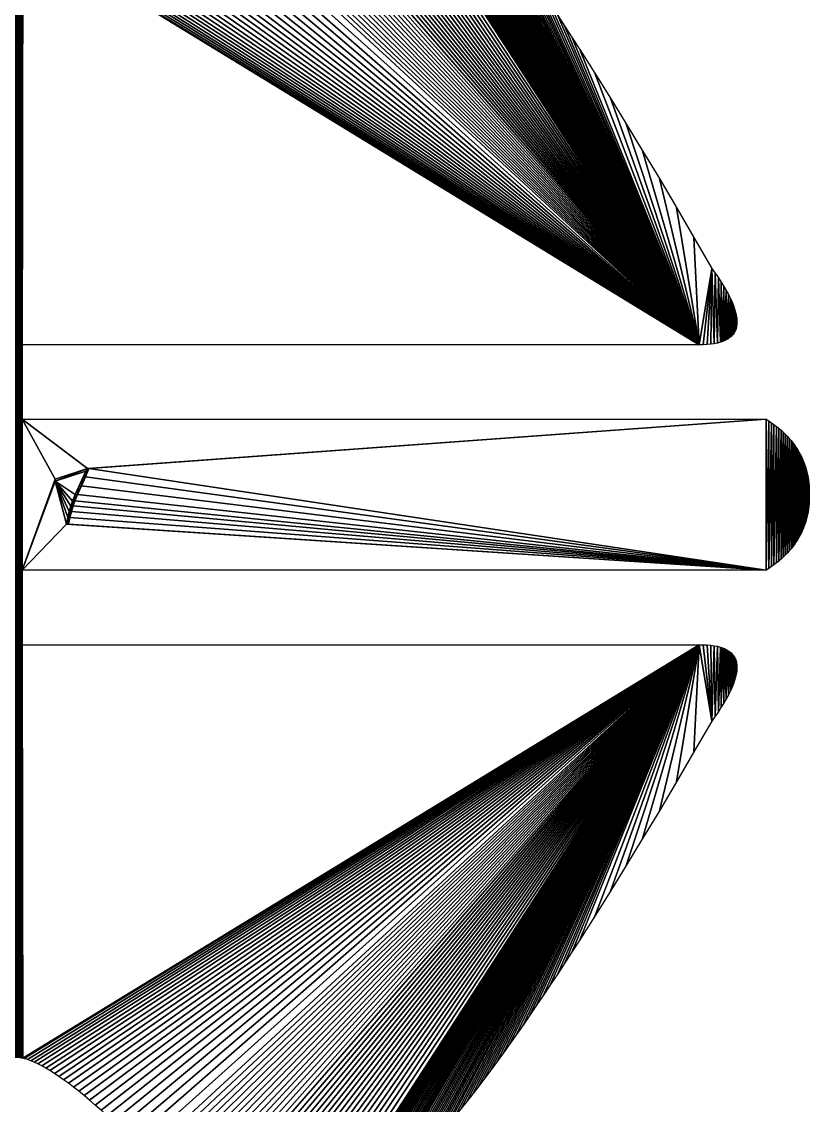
# Model space of a CAD drawing. Extents: x 10 to 917, y 10 to 841.
# Drawn here: x 77.2 to 144.3, y 659.7 to 752 of the extents above; entities that cross this region are included whole.
import ezdxf

# ---------------------------------------------------------------- set-up
doc = ezdxf.new("R2010")
doc.units = 0
doc.header["$MEASUREMENT"] = 0
doc.layers.get('0').update_dxf_attribs({"linetype": 'CONTINUOUS'})

msp = doc.modelspace()

# ---------------------------------------------------------------- linework, layer by layer
for p, q in [((122.871, 752.544), (123.486, 751.605)), ((123.486, 751.605), (124.109, 750.645)), ((124.109, 750.645), (124.741, 749.663)), ((124.741, 749.663), (126.03, 747.635)), ((126.03, 747.635), (127.352, 745.52)), ((127.352, 745.52), (128.708, 743.319)), ((128.708, 743.319), (130.098, 741.032)), ((130.098, 741.032), (131.521, 738.658)), ((131.521, 738.658), (132.978, 736.198)), ((132.978, 736.198), (134.468, 733.652)), ((134.468, 733.652), (135.992, 731.019)), ((135.992, 731.019), (136.279, 730.614)), ((136.279, 730.614), (136.545, 730.223)), ((136.545, 730.223), (136.791, 729.844)), ((136.791, 729.844), (137.016, 729.479)), ((137.016, 729.479), (137.22, 729.126)), ((137.22, 729.126), (137.403, 728.787)), ((137.403, 728.787), (137.566, 728.46)), ((137.566, 728.46), (137.708, 728.147)), ((137.708, 728.147), (137.829, 727.846)), ((137.829, 727.846), (137.929, 727.558)), ((137.929, 727.558), (138.009, 727.284)), ((138.009, 727.284), (138.068, 727.022)), ((138.068, 727.022), (138.09, 726.896)), ((138.09, 726.896), (138.107, 726.774)), ((138.107, 726.774), (138.118, 726.654)), ((138.118, 726.654), (138.124, 726.538)), ((138.125, 726.425), (138.121, 726.315)), ((138.124, 726.538), (138.125, 726.425)), ((137.851, 725.474), (137.795, 725.397)), ((137.902, 725.554), (137.851, 725.474)), ((137.947, 725.638), (137.902, 725.554)), ((137.988, 725.725), (137.947, 725.638)), ((138.023, 725.815), (137.988, 725.725)), ((138.053, 725.909), (138.023, 725.815)), ((138.078, 726.006), (138.053, 725.909)), ((138.097, 726.105), (138.078, 726.006)), ((138.112, 726.209), (138.097, 726.105)), ((138.121, 726.315), (138.112, 726.209)), ((134.899, 724.516), (77.285, 724.516)), ((77.285, 724.516), (77.285, 718.166)), ((135.254, 724.518), (134.899, 724.516)), ((135.589, 724.533), (135.254, 724.518)), ((135.903, 724.561), (135.589, 724.533)), ((136.196, 724.602), (135.903, 724.561)), ((136.468, 724.656), (136.196, 724.602)), ((136.72, 724.723), (136.468, 724.656)), ((136.838, 724.761), (136.72, 724.723)), ((136.951, 724.803), (136.838, 724.761)), ((137.059, 724.847), (136.951, 724.803)), ((137.161, 724.895), (137.059, 724.847)), ((137.259, 724.947), (137.161, 724.895)), ((137.351, 725.001), (137.259, 724.947)), ((137.438, 725.059), (137.351, 725.001)), ((137.52, 725.12), (137.438, 725.059)), ((137.596, 725.184), (137.52, 725.12)), ((137.668, 725.252), (137.596, 725.184)), ((137.734, 725.323), (137.668, 725.252)), ((137.795, 725.397), (137.734, 725.323)), ((77.285, 718.166), (140.612, 718.166)), ((140.612, 718.166), (140.842, 718.019)), ((140.842, 718.019), (141.064, 717.868)), ((141.064, 717.868), (141.278, 717.713)), ((141.278, 717.713), (141.486, 717.555)), ((141.486, 717.555), (141.685, 717.394)), ((141.685, 717.394), (141.878, 717.229)), ((141.878, 717.229), (142.063, 717.061)), ((142.063, 717.061), (142.241, 716.89)), ((142.241, 716.89), (142.411, 716.714)), ((142.411, 716.714), (142.574, 716.536)), ((142.574, 716.536), (142.729, 716.354)), ((142.729, 716.354), (142.878, 716.169)), ((142.878, 716.169), (143.018, 715.98)), ((143.018, 715.98), (143.152, 715.788)), ((143.152, 715.788), (143.278, 715.592)), ((143.278, 715.592), (143.396, 715.393)), ((143.396, 715.393), (143.507, 715.191)), ((143.507, 715.191), (143.611, 714.985)), ((143.611, 714.985), (143.707, 714.776)), ((143.707, 714.776), (143.796, 714.563)), ((143.796, 714.563), (143.878, 714.347)), ((143.878, 714.347), (143.952, 714.127)), ((80.084, 713.068), (82.835, 713.968)), ((82.705, 713.744), (80.085, 712.883)), ((82.454, 713.149), (82.705, 713.744)), ((82.971, 713.968), (82.688, 713.264)), ((82.835, 713.968), (82.971, 713.968)), ((143.952, 714.127), (144.019, 713.904)), ((144.019, 713.904), (144.078, 713.678)), ((144.078, 713.678), (144.13, 713.448)), ((144.13, 713.448), (144.175, 713.215)), ((80.085, 712.883), (80.084, 713.068)), ((82.327, 712.485), (81.983, 711.757)), ((82.104, 712.42), (82.454, 713.149)), ((82.688, 713.264), (82.327, 712.485)), ((144.175, 713.215), (144.212, 712.978)), ((144.212, 712.978), (144.242, 712.738)), ((144.242, 712.738), (144.264, 712.494)), ((144.264, 712.494), (144.279, 712.247)), ((81.563, 711.192), (81.788, 711.748)), ((81.983, 711.757), (81.753, 711.205)), ((81.788, 711.748), (82.104, 712.42)), ((144.279, 712.247), (144.287, 711.997)), ((144.287, 711.997), (144.287, 711.743)), ((144.287, 711.743), (144.287, 711.489)), ((81.293, 710.3), (81.424, 710.768)), ((81.424, 710.768), (81.563, 711.192)), ((81.611, 710.781), (81.477, 710.309)), ((81.753, 711.205), (81.611, 710.781)), ((144.242, 710.748), (144.212, 710.508)), ((144.264, 710.992), (144.242, 710.748)), ((144.279, 711.239), (144.264, 710.992)), ((144.287, 711.489), (144.279, 711.239)), ((81.052, 709.226), (81.169, 709.786)), ((81.169, 709.786), (81.293, 710.3)), ((81.35, 709.791), (81.23, 709.226)), ((81.477, 710.309), (81.35, 709.791)), ((144.078, 709.808), (144.019, 709.582)), ((144.13, 710.038), (144.078, 709.808)), ((144.175, 710.271), (144.13, 710.038)), ((144.212, 710.508), (144.175, 710.271)), ((81.23, 709.226), (81.052, 709.226)), ((143.796, 708.923), (143.707, 708.71)), ((143.878, 709.139), (143.796, 708.923)), ((143.952, 709.359), (143.878, 709.139)), ((144.019, 709.582), (143.952, 709.359)), ((143.278, 707.893), (143.152, 707.698)), ((143.396, 708.092), (143.278, 707.893)), ((143.507, 708.295), (143.396, 708.092)), ((143.611, 708.501), (143.507, 708.295)), ((143.707, 708.71), (143.611, 708.501)), ((142.574, 706.95), (142.411, 706.771)), ((142.729, 707.132), (142.574, 706.95)), ((142.878, 707.317), (142.729, 707.132)), ((143.018, 707.506), (142.878, 707.317)), ((143.152, 707.698), (143.018, 707.506)), ((141.685, 706.092), (141.486, 705.93)), ((141.878, 706.256), (141.685, 706.092)), ((142.063, 706.425), (141.878, 706.256)), ((142.241, 706.596), (142.063, 706.425)), ((142.411, 706.771), (142.241, 706.596)), ((140.612, 705.319), (77.285, 705.319)), ((77.285, 705.319), (77.285, 698.969)), ((140.842, 705.467), (140.612, 705.319)), ((141.064, 705.618), (140.842, 705.467)), ((141.278, 705.773), (141.064, 705.618)), ((141.486, 705.93), (141.278, 705.773)), ((77.285, 698.969), (134.899, 698.969)), ((134.899, 698.969), (135.254, 698.967)), ((135.254, 698.967), (135.589, 698.953)), ((135.589, 698.953), (135.903, 698.925)), ((135.903, 698.925), (136.196, 698.884)), ((136.196, 698.884), (136.468, 698.83)), ((136.468, 698.83), (136.72, 698.763)), ((136.72, 698.763), (136.838, 698.725)), ((136.838, 698.725), (136.951, 698.683)), ((136.951, 698.683), (137.059, 698.638)), ((137.059, 698.638), (137.161, 698.59)), ((137.161, 698.59), (137.259, 698.539)), ((137.259, 698.539), (137.351, 698.484)), ((137.351, 698.484), (137.438, 698.427)), ((137.438, 698.427), (137.52, 698.366)), ((137.52, 698.366), (137.596, 698.301)), ((137.596, 698.301), (137.668, 698.234)), ((137.668, 698.234), (137.734, 698.163)), ((137.734, 698.163), (137.795, 698.089)), ((137.795, 698.089), (137.851, 698.012)), ((137.851, 698.012), (137.902, 697.931)), ((137.902, 697.931), (137.947, 697.848)), ((137.947, 697.848), (137.988, 697.761)), ((137.988, 697.761), (138.023, 697.67)), ((138.023, 697.67), (138.053, 697.577)), ((138.053, 697.577), (138.078, 697.48)), ((138.078, 697.48), (138.097, 697.38)), ((138.097, 697.38), (138.112, 697.277)), ((138.118, 696.832), (138.107, 696.712)), ((138.112, 697.277), (138.121, 697.17)), ((138.124, 696.948), (138.118, 696.832)), ((138.121, 697.17), (138.125, 697.061)), ((138.125, 697.061), (138.124, 696.948)), ((137.929, 695.927), (137.829, 695.64)), ((138.009, 696.202), (137.929, 695.927)), ((138.068, 696.463), (138.009, 696.202)), ((138.09, 696.589), (138.068, 696.463)), ((138.107, 696.712), (138.09, 696.589)), ((137.566, 695.025), (137.403, 694.699)), ((137.708, 695.339), (137.566, 695.025)), ((137.829, 695.64), (137.708, 695.339)), ((137.22, 694.359), (137.016, 694.007)), ((137.403, 694.699), (137.22, 694.359)), ((136.545, 693.263), (136.279, 692.871)), ((136.791, 693.641), (136.545, 693.263)), ((137.016, 694.007), (136.791, 693.641)), ((135.992, 692.467), (134.468, 689.834)), ((136.279, 692.871), (135.992, 692.467)), ((134.468, 689.834), (132.978, 687.288)), ((132.978, 687.288), (131.521, 684.828)), ((131.521, 684.828), (130.098, 682.454)), ((130.098, 682.454), (128.708, 680.166)), ((128.708, 680.166), (127.352, 677.965)), ((127.352, 677.965), (126.03, 675.851)), ((126.03, 675.851), (124.741, 673.823)), ((124.741, 673.823), (124.109, 672.841)), ((124.109, 672.841), (123.486, 671.881)), ((123.486, 671.881), (122.871, 670.942)), ((122.871, 670.942), (122.264, 670.025)), ((121.666, 669.13), (121.076, 668.256)), ((122.264, 670.025), (121.666, 669.13)), ((121.076, 668.256), (120.495, 667.404)), ((120.495, 667.404), (119.922, 666.573)), ((119.922, 666.573), (119.357, 665.764)), ((119.357, 665.764), (118.801, 664.977)), ((118.801, 664.977), (118.253, 664.211)), ((77.327, 663.741), (77.201, 663.765)), ((77.457, 663.711), (77.327, 663.741)), ((77.727, 663.634), (77.457, 663.711)), ((78.012, 663.534), (77.727, 663.634)), ((118.253, 664.211), (117.713, 663.467)), ((78.311, 663.412), (78.012, 663.534)), ((78.625, 663.267), (78.311, 663.412)), ((78.952, 663.099), (78.625, 663.267)), ((79.295, 662.909), (78.952, 663.099)), ((79.652, 662.696), (79.295, 662.909)), ((80.023, 662.461), (79.652, 662.696)), ((117.182, 662.744), (116.66, 662.043)), ((117.713, 663.467), (117.182, 662.744)), ((80.408, 662.202), (80.023, 662.461)), ((80.808, 661.922), (80.408, 662.202)), ((81.222, 661.618), (80.808, 661.922)), ((116.66, 662.043), (116.145, 661.364)), ((81.651, 661.293), (81.222, 661.618)), ((82.094, 660.944), (81.651, 661.293)), ((82.552, 660.573), (82.094, 660.944)), ((116.145, 661.364), (115.64, 660.706)), ((83.023, 660.179), (82.552, 660.573)), ((83.51, 659.763), (83.023, 660.179)), ((115.142, 660.069), (114.653, 659.455)), ((115.64, 660.706), (115.142, 660.069)), ((84.01, 659.324), (83.51, 659.763))]:
    msp.add_line(p, q)

# ---------------------------------------------------------------- meshes
mesh = msp.add_polyface()
corners = [(134.899, 724.516), (83.51, 763.723), (84.01, 764.162), (84.525, 764.624), (85.055, 765.108), (85.599, 765.615), (86.157, 766.144), (86.73, 766.697), (87.317, 767.271), (87.918, 767.869), (88.279, 768.245), (88.649, 768.606), (89.027, 768.952), (89.415, 769.283), (89.811, 769.599), (90.217, 769.9), (90.631, 770.186), (91.054, 770.457), (91.486, 770.713), (91.927, 770.953), (92.377, 771.179), (92.836, 771.389), (93.304, 771.585), (93.781, 771.765), (94.266, 771.93), (94.761, 772.08), (95.264, 772.215), (95.776, 772.335), (96.297, 772.44), (96.828, 772.53), (97.367, 772.605), (97.915, 772.664), (98.471, 772.709), (99.037, 772.738), (99.612, 772.753), (100.195, 772.752), (100.788, 772.736), (101.389, 772.705), (102, 772.659), (102.619, 772.598), (103.247, 772.522), (103.884, 772.431), (104.002, 772.45), (104.121, 772.464), (104.243, 772.473), (104.367, 772.476), (104.493, 772.473), (104.621, 772.466)]
mesh.append_faces([[corners[k] for k in face] for face in [(0, 1, 2), (0, 2, 3), (0, 3, 4), (0, 4, 5), (0, 5, 6), (0, 6, 7), (0, 7, 8), (0, 8, 9), (0, 9, 10), (0, 10, 11), (0, 11, 12), (0, 12, 13), (0, 13, 14), (0, 14, 15), (0, 15, 16), (0, 16, 17), (0, 17, 18), (0, 18, 19), (0, 19, 20), (0, 20, 21), (0, 21, 22), (0, 22, 23), (0, 23, 24), (0, 24, 25), (0, 25, 26), (0, 26, 27), (0, 27, 28), (0, 28, 29), (0, 29, 30), (0, 30, 31), (0, 31, 32), (0, 32, 33), (0, 33, 34), (0, 34, 35), (0, 35, 36), (0, 36, 37), (0, 37, 38), (0, 38, 39), (0, 39, 40), (0, 40, 41), (0, 41, 42), (0, 42, 43), (0, 43, 44), (0, 44, 45), (0, 45, 46), (0, 46, 47)]], dxfattribs={"vtx0": -1, "vtx2": -1})
mesh = msp.add_polyface()
corners = [(134.899, 724.516), (104.621, 772.466), (104.751, 772.452), (104.883, 772.434), (105.018, 772.41), (105.154, 772.381), (105.293, 772.346), (105.433, 772.306), (105.721, 772.209), (106.017, 772.091), (106.321, 771.951), (106.634, 771.79), (106.955, 771.607), (107.285, 771.403), (107.623, 771.177), (107.969, 770.929), (108.324, 770.66), (108.687, 770.369), (109.059, 770.057), (109.439, 769.723), (109.827, 769.367), (110.224, 768.99), (110.629, 768.591), (111.042, 768.171), (111.464, 767.729), (111.895, 767.266), (112.333, 766.78), (112.781, 766.274), (113.236, 765.745), (113.7, 765.195), (114.172, 764.624), (114.653, 764.031), (115.142, 763.416), (115.64, 762.78), (116.145, 762.122), (116.66, 761.443), (117.182, 760.742), (117.713, 760.019), (118.253, 759.275), (118.801, 758.509), (119.357, 757.721), (119.922, 756.912), (120.495, 756.082), (121.076, 755.23), (121.666, 754.356), (122.264, 753.461), (122.871, 752.544), (123.486, 751.605)]
mesh.append_faces([[corners[k] for k in face] for face in [(0, 1, 2), (0, 2, 3), (0, 3, 4), (0, 4, 5), (0, 5, 6), (0, 6, 7), (0, 7, 8), (0, 8, 9), (0, 9, 10), (0, 10, 11), (0, 11, 12), (0, 12, 13), (0, 13, 14), (0, 14, 15), (0, 15, 16), (0, 16, 17), (0, 17, 18), (0, 18, 19), (0, 19, 20), (0, 20, 21), (0, 21, 22), (0, 22, 23), (0, 23, 24), (0, 24, 25), (0, 25, 26), (0, 26, 27), (0, 27, 28), (0, 28, 29), (0, 29, 30), (0, 30, 31), (0, 31, 32), (0, 32, 33), (0, 33, 34), (0, 34, 35), (0, 35, 36), (0, 36, 37), (0, 37, 38), (0, 38, 39), (0, 39, 40), (0, 40, 41), (0, 41, 42), (0, 42, 43), (0, 43, 44), (0, 44, 45), (0, 45, 46), (0, 46, 47)]], dxfattribs={"vtx0": -1, "vtx2": -1})
mesh = msp.add_polyface()
corners = [(58.618, 662.11), (58.618, 761.376), (58.991, 761.496), (58.991, 661.989), (59.356, 761.605), (59.356, 661.881), (59.712, 761.702), (59.712, 661.784), (60.06, 761.787), (60.06, 661.698), (60.398, 761.861), (60.398, 661.625), (60.727, 761.923), (60.727, 661.563), (61.047, 761.973), (61.047, 661.512), (61.359, 762.012), (61.359, 661.473), (61.662, 762.039), (61.662, 661.446), (61.955, 762.055), (61.955, 661.431), (62.24, 762.059), (62.24, 661.427), (62.516, 762.051), (62.516, 661.435), (62.783, 762.031), (62.783, 661.455), (63.041, 762), (63.041, 661.486), (63.29, 761.957), (63.29, 661.529), (63.475, 761.803), (63.479, 761.828), (63.489, 761.853), (63.506, 761.878), (63.53, 761.903), (63.479, 761.777), (63.475, 661.683), (63.479, 661.709), (63.489, 761.751), (63.489, 661.734), (63.506, 761.726), (63.506, 661.76), (63.53, 761.7), (63.53, 661.786), (63.599, 761.647), (63.599, 661.838), (63.695, 761.594), (63.695, 661.892), (63.818, 761.54), (63.818, 661.945), (63.969, 761.486), (77.285, 724.516), (77.327, 759.745), (134.899, 724.516), (77.457, 759.775), (77.727, 759.852), (78.012, 759.952), (78.311, 760.074), (78.625, 760.219), (78.952, 760.387), (79.295, 760.577), (79.652, 760.79), (80.023, 761.025), (80.408, 761.283), (80.808, 761.564), (81.222, 761.867), (81.651, 762.193), (82.094, 762.542), (82.552, 762.913), (83.023, 763.307), (83.51, 763.723)]
mesh.append_faces([[corners[k] for k in face] for face in [(35, 30, 36)]], dxfattribs={"vtx0": -1})
mesh.append_faces([[corners[k] for k in face] for face in [(32, 30, 33), (33, 30, 34), (34, 30, 35), (37, 38, 32), (53, 54, 55)]], dxfattribs={"vtx0": -1, "vtx1": -1})
mesh.append_faces([[corners[k] for k in face] for face in [(31, 30, 32)]], dxfattribs={"vtx0": -1, "vtx1": -1, "vtx2": -1})
mesh.append_faces([[corners[k] for k in face] for face in [(0, 1, 2), (3, 2, 4), (5, 4, 6), (7, 6, 8), (9, 8, 10), (11, 10, 12), (13, 12, 14), (15, 14, 16), (17, 16, 18), (19, 18, 20), (21, 20, 22), (23, 22, 24), (25, 24, 26), (27, 26, 28), (29, 28, 30), (39, 37, 40), (41, 40, 42), (43, 42, 44), (45, 44, 46), (47, 46, 48), (49, 48, 50), (51, 50, 52), (55, 54, 56), (55, 56, 57), (55, 57, 58), (55, 58, 59), (55, 59, 60), (55, 60, 61), (55, 61, 62), (55, 62, 63), (55, 63, 64), (55, 64, 65), (55, 65, 66), (55, 66, 67), (55, 67, 68), (55, 68, 69), (55, 69, 70), (55, 70, 71), (55, 71, 72)]], dxfattribs={"vtx0": -1, "vtx2": -1})
mesh = msp.add_polyface()
corners = [(80.085, 712.883), (81.169, 709.786), (81.052, 709.226), (81.293, 710.3), (81.424, 710.768), (81.563, 711.192), (77.285, 705.319), (140.612, 705.319), (80.084, 713.068), (55.306, 663.491), (55.751, 760.208), (55.751, 663.278), (56.187, 760.41), (56.187, 663.076), (56.615, 760.6), (56.615, 662.886), (57.033, 760.778), (57.033, 662.707), (57.442, 760.945), (57.442, 662.54), (57.843, 761.101), (57.843, 662.385), (58.235, 761.244), (58.235, 662.241), (58.618, 761.376), (58.618, 662.11), (58.991, 761.496), (58.991, 661.989), (63.969, 662), (64.147, 761.431), (64.147, 662.055), (64.353, 761.375), (64.353, 662.111), (64.586, 761.318), (64.586, 662.167), (64.846, 761.261), (64.846, 662.225), (65.449, 761.144), (65.449, 662.341), (66.162, 761.025), (66.162, 662.46), (66.984, 760.903), (66.984, 662.582), (67.916, 760.778), (67.916, 662.707), (68.958, 760.651), (68.958, 662.835), (70.109, 760.521), (70.109, 662.965), (71.371, 760.388), (71.371, 663.098), (72.741, 760.252), (72.741, 663.234), (74.222, 760.114), (74.222, 663.372), (75.812, 759.972), (75.812, 663.513), (75.888, 759.918), (75.888, 663.568), (75.967, 759.869), (75.967, 663.617), (76.05, 759.825), (76.05, 663.661), (76.137, 759.787), (76.137, 663.698), (76.227, 759.755), (76.227, 663.731), (76.321, 759.729), (76.321, 663.757), (76.418, 759.708), (76.418, 663.778), (76.519, 759.693), (76.519, 663.793), (76.624, 759.683), (76.624, 663.803), (76.732, 759.679), (76.732, 663.806), (76.844, 759.681), (76.844, 663.805), (76.959, 759.689), (76.959, 663.797), (77.078, 759.702), (77.078, 663.784), (77.201, 759.72), (77.201, 663.765), (77.285, 698.969), (77.285, 724.516), (77.285, 718.166)]
mesh.append_faces([[corners[k] for k in face] for face in [(1, 0, 3), (3, 0, 4), (4, 0, 5), (6, 2, 7), (0, 6, 8), (9, 10, 11), (11, 12, 13), (13, 14, 15), (15, 16, 17), (17, 18, 19), (19, 20, 21), (21, 22, 23), (23, 24, 25), (25, 26, 27), (28, 29, 30), (30, 31, 32), (32, 33, 34), (34, 35, 36), (36, 37, 38), (38, 39, 40), (40, 41, 42), (42, 43, 44), (44, 45, 46), (46, 47, 48), (48, 49, 50), (50, 51, 52), (52, 53, 54), (54, 55, 56), (56, 57, 58), (58, 59, 60), (60, 61, 62), (62, 63, 64), (64, 65, 66), (66, 67, 68), (68, 69, 70), (70, 71, 72), (72, 73, 74), (74, 75, 76), (76, 77, 78), (78, 79, 80), (80, 81, 82), (82, 83, 84), (85, 87, 6)]], dxfattribs={"vtx0": -1, "vtx1": -1})
mesh.append_faces([[corners[k] for k in face] for face in [(2, 6, 0), (85, 84, 86)]], dxfattribs={"vtx0": -1, "vtx1": -1, "vtx2": -1})
mesh.append_faces([[corners[k] for k in face] for face in [(0, 1, 2)]], dxfattribs={"vtx0": -1, "vtx2": -1})
mesh = msp.add_polyface()
corners = [(81.563, 711.192), (80.085, 712.883), (81.788, 711.748), (82.705, 713.744), (82.104, 712.42), (82.454, 713.149), (77.285, 718.166), (80.084, 713.068), (77.285, 705.319), (82.835, 713.968), (140.612, 718.166), (55.306, 663.491), (55.306, 759.994), (55.751, 760.208), (55.751, 663.278), (56.187, 760.41), (56.187, 663.076), (56.615, 760.6), (56.615, 662.886), (57.033, 760.778), (57.033, 662.707), (57.442, 760.945), (57.442, 662.54), (57.843, 761.101), (57.843, 662.385), (58.235, 761.244), (58.235, 662.241), (58.618, 761.376), (63.969, 662), (63.969, 761.486), (64.147, 761.431), (64.147, 662.055), (64.353, 761.375), (64.353, 662.111), (64.586, 761.318), (64.586, 662.167), (64.846, 761.261), (64.846, 662.225), (65.449, 761.144), (65.449, 662.341), (66.162, 761.025), (66.162, 662.46), (66.984, 760.903), (66.984, 662.582), (67.916, 760.778), (67.916, 662.707), (68.958, 760.651), (68.958, 662.835), (70.109, 760.521), (70.109, 662.965), (71.371, 760.388), (71.371, 663.098), (72.741, 760.252), (72.741, 663.234), (74.222, 760.114), (74.222, 663.372), (75.812, 759.972), (75.812, 663.513), (75.888, 759.918), (75.888, 663.568), (75.967, 759.869), (75.967, 663.617), (76.05, 759.825), (76.05, 663.661), (76.137, 759.787), (76.137, 663.698), (76.227, 759.755), (76.227, 663.731), (76.321, 759.729), (76.321, 663.757), (76.418, 759.708), (76.418, 663.778), (76.519, 759.693), (76.519, 663.793), (76.624, 759.683), (76.624, 663.803), (76.732, 759.679), (76.732, 663.806), (76.844, 759.681), (76.844, 663.805), (76.959, 759.689), (76.959, 663.797), (77.078, 759.702), (77.078, 663.784), (77.201, 759.72), (77.201, 663.765), (77.327, 759.745), (77.285, 724.516), (77.285, 698.969)]
mesh.append_faces([[corners[k] for k in face] for face in [(4, 3, 5)]], dxfattribs={"vtx0": -1})
mesh.append_faces([[corners[k] for k in face] for face in [(0, 1, 2), (2, 3, 4), (7, 6, 9)]], dxfattribs={"vtx0": -1, "vtx1": -1})
mesh.append_faces([[corners[k] for k in face] for face in [(6, 7, 8), (85, 86, 87)]], dxfattribs={"vtx0": -1, "vtx1": -1, "vtx2": -1})
mesh.append_faces([[corners[k] for k in face] for face in [(2, 1, 3), (9, 6, 10), (11, 12, 13), (14, 13, 15), (16, 15, 17), (18, 17, 19), (20, 19, 21), (22, 21, 23), (24, 23, 25), (26, 25, 27), (28, 29, 30), (31, 30, 32), (33, 32, 34), (35, 34, 36), (37, 36, 38), (39, 38, 40), (41, 40, 42), (43, 42, 44), (45, 44, 46), (47, 46, 48), (49, 48, 50), (51, 50, 52), (53, 52, 54), (55, 54, 56), (57, 56, 58), (59, 58, 60), (61, 60, 62), (63, 62, 64), (65, 64, 66), (67, 66, 68), (69, 68, 70), (71, 70, 72), (73, 72, 74), (75, 74, 76), (77, 76, 78), (79, 78, 80), (81, 80, 82), (83, 82, 84), (85, 84, 86), (88, 87, 6)]], dxfattribs={"vtx0": -1, "vtx2": -1})
mesh = msp.add_polyface()
corners = [(58.991, 661.989), (59.356, 761.605), (59.356, 661.881), (59.712, 761.702), (59.712, 661.784), (60.06, 761.787), (60.06, 661.698), (60.398, 761.861), (60.398, 661.625), (60.727, 761.923), (60.727, 661.563), (61.047, 761.973), (61.047, 661.512), (61.359, 762.012), (61.359, 661.473), (61.662, 762.039), (61.662, 661.446), (61.955, 762.055), (61.955, 661.431), (62.24, 762.059), (62.24, 661.427), (62.516, 762.051), (62.516, 661.435), (62.783, 762.031), (62.783, 661.455), (63.041, 762), (63.041, 661.486), (63.29, 761.957), (63.29, 661.529), (63.475, 661.683), (63.479, 761.777), (63.479, 661.709), (63.489, 761.751), (63.489, 661.734), (63.506, 761.726), (63.506, 661.76), (63.53, 761.7), (63.53, 661.786), (63.599, 761.647), (63.599, 661.838), (63.695, 761.594), (63.695, 661.892), (63.818, 761.54), (63.818, 661.945), (63.969, 761.486), (63.969, 662), (77.201, 663.765), (77.285, 698.969), (77.327, 663.741), (134.899, 698.969), (77.457, 663.711), (77.727, 663.634), (78.012, 663.534), (78.311, 663.412), (78.625, 663.267), (78.952, 663.099), (79.295, 662.909), (79.652, 662.696), (80.023, 662.461), (80.408, 662.202), (80.808, 661.922), (81.222, 661.618), (81.651, 661.293), (82.094, 660.944), (82.552, 660.573), (83.023, 660.179), (83.51, 659.763), (63.506, 661.608), (63.53, 661.583), (63.489, 661.633), (63.479, 661.658), (63.475, 761.803)]
mesh.append_faces([[corners[k] for k in face] for face in [(28, 67, 68)]], dxfattribs={"vtx0": -1})
mesh.append_faces([[corners[k] for k in face] for face in [(0, 1, 2), (2, 3, 4), (4, 5, 6), (6, 7, 8), (8, 9, 10), (10, 11, 12), (12, 13, 14), (14, 15, 16), (16, 17, 18), (18, 19, 20), (20, 21, 22), (22, 23, 24), (24, 25, 26), (26, 27, 28), (29, 30, 31), (31, 32, 33), (33, 34, 35), (35, 36, 37), (37, 38, 39), (39, 40, 41), (41, 42, 43), (43, 44, 45), (46, 47, 48), (48, 49, 50), (50, 49, 51), (51, 49, 52), (52, 49, 53), (53, 49, 54), (54, 49, 55), (55, 49, 56), (56, 49, 57), (57, 49, 58), (58, 49, 59), (59, 49, 60), (60, 49, 61), (61, 49, 62), (62, 49, 63), (63, 49, 64), (64, 49, 65), (65, 49, 66), (67, 28, 69), (69, 28, 70), (70, 28, 29)]], dxfattribs={"vtx0": -1, "vtx1": -1})
mesh.append_faces([[corners[k] for k in face] for face in [(29, 28, 71)]], dxfattribs={"vtx0": -1, "vtx1": -1, "vtx2": -1})
mesh.append_faces([[corners[k] for k in face] for face in [(48, 47, 49)]], dxfattribs={"vtx0": -1, "vtx2": -1})
mesh = msp.add_polyface()
corners = [(82.835, 713.968), (140.612, 718.166), (82.971, 713.968), (140.612, 705.319), (134.899, 724.516), (123.486, 751.605), (124.109, 750.645), (124.741, 749.663), (126.03, 747.635), (127.352, 745.52), (128.708, 743.319), (130.098, 741.032), (131.521, 738.658), (132.978, 736.198), (134.468, 733.652), (135.992, 731.019), (135.254, 724.518), (135.589, 724.533), (135.903, 724.561), (136.196, 724.602), (136.279, 730.614), (136.468, 724.656), (136.545, 730.223), (136.72, 724.723), (136.791, 729.844), (136.838, 724.761), (137.016, 729.479), (136.951, 724.803), (137.059, 724.847), (137.22, 729.126), (137.161, 724.895), (137.259, 724.947), (137.403, 728.787), (137.351, 725.001), (137.438, 725.059), (137.566, 728.46), (137.52, 725.12), (137.596, 725.184), (137.708, 728.147), (137.668, 725.252), (137.734, 725.323), (137.829, 727.846), (137.795, 725.397), (137.851, 725.474), (137.929, 727.558), (137.902, 725.554), (137.947, 725.638), (138.009, 727.284), (137.988, 725.725), (138.023, 725.815)]
mesh.append_faces([[corners[k] for k in face] for face in [(0, 1, 2), (4, 15, 16), (16, 15, 17), (17, 15, 18), (18, 15, 19), (19, 20, 21), (21, 22, 23), (23, 24, 25), (25, 26, 27), (27, 26, 28), (28, 29, 30), (30, 29, 31), (31, 32, 33), (33, 32, 34), (34, 35, 36), (36, 35, 37), (37, 38, 39), (39, 38, 40), (40, 41, 42), (42, 41, 43), (43, 44, 45), (45, 44, 46), (46, 47, 48), (48, 47, 49)]], dxfattribs={"vtx0": -1, "vtx1": -1})
mesh.append_faces([[corners[k] for k in face] for face in [(3, 2, 1)]], dxfattribs={"vtx0": -1, "vtx1": -1, "vtx2": -1})
mesh.append_faces([[corners[k] for k in face] for face in [(4, 5, 6), (4, 6, 7), (4, 7, 8), (4, 8, 9), (4, 9, 10), (4, 10, 11), (4, 11, 12), (4, 12, 13), (4, 13, 14), (4, 14, 15), (19, 15, 20), (21, 20, 22), (23, 22, 24), (25, 24, 26), (28, 26, 29), (31, 29, 32), (34, 32, 35), (37, 35, 38), (40, 38, 41), (43, 41, 44), (46, 44, 47)]], dxfattribs={"vtx0": -1, "vtx2": -1})
mesh = msp.add_polyface()
corners = [(140.612, 705.319), (140.612, 718.166), (140.842, 718.019), (140.842, 705.467), (141.064, 717.868), (141.064, 705.618), (141.278, 717.713), (141.278, 705.773), (141.486, 717.555), (141.486, 705.93), (141.685, 717.394), (141.685, 706.092), (141.878, 717.229), (141.878, 706.256), (142.063, 717.061), (142.063, 706.425), (142.241, 716.89), (142.241, 706.596), (142.411, 716.714), (142.411, 706.771), (142.574, 716.536), (142.574, 706.95), (142.729, 716.354), (142.729, 707.132), (142.878, 716.169), (142.878, 707.317), (143.018, 715.98), (143.018, 707.506), (143.152, 715.788), (143.152, 707.698), (143.278, 715.592), (143.278, 707.893), (143.396, 715.393), (143.396, 708.092), (143.507, 715.191), (143.507, 708.295), (143.611, 714.985), (143.611, 708.501), (143.707, 714.776), (143.707, 708.71), (143.796, 714.563), (143.796, 708.923), (143.878, 714.347), (143.878, 709.139), (143.952, 714.127), (143.952, 709.359), (144.019, 713.904), (144.019, 709.582), (144.078, 713.678), (144.078, 709.808), (144.13, 713.448), (144.13, 710.038), (144.175, 713.215), (144.175, 710.271), (144.212, 712.978), (144.212, 710.508), (144.242, 712.738), (144.242, 710.748), (144.264, 712.494), (144.264, 710.992), (144.279, 712.247), (144.279, 711.239), (144.287, 711.997), (144.287, 711.489), (144.287, 711.743), (138.023, 725.815), (138.009, 727.284), (138.068, 727.022), (138.053, 725.909), (138.078, 726.006), (138.09, 726.896), (138.097, 726.105), (138.107, 726.774), (138.112, 726.209), (138.118, 726.654), (138.121, 726.315), (138.124, 726.538), (138.125, 726.425)]
mesh.append_faces([[corners[k] for k in face] for face in [(63, 62, 64), (75, 76, 77)]], dxfattribs={"vtx0": -1})
mesh.append_faces([[corners[k] for k in face] for face in [(57, 58, 59), (59, 60, 61), (61, 62, 63), (65, 67, 68), (68, 67, 69), (69, 70, 71), (71, 72, 73), (73, 74, 75)]], dxfattribs={"vtx0": -1, "vtx1": -1})
mesh.append_faces([[corners[k] for k in face] for face in [(0, 1, 2), (3, 2, 4), (5, 4, 6), (7, 6, 8), (9, 8, 10), (11, 10, 12), (13, 12, 14), (15, 14, 16), (17, 16, 18), (19, 18, 20), (21, 20, 22), (23, 22, 24), (25, 24, 26), (27, 26, 28), (29, 28, 30), (31, 30, 32), (33, 32, 34), (35, 34, 36), (37, 36, 38), (39, 38, 40), (41, 40, 42), (43, 42, 44), (45, 44, 46), (47, 46, 48), (49, 48, 50), (51, 50, 52), (53, 52, 54), (55, 54, 56), (57, 56, 58), (59, 58, 60), (61, 60, 62), (65, 66, 67), (69, 67, 70), (71, 70, 72), (73, 72, 74), (75, 74, 76)]], dxfattribs={"vtx0": -1, "vtx2": -1})
mesh = msp.add_polyface()
corners = [(140.612, 705.319), (140.842, 718.019), (140.842, 705.467), (141.064, 717.868), (141.064, 705.618), (141.278, 717.713), (141.278, 705.773), (141.486, 717.555), (141.486, 705.93), (141.685, 717.394), (141.685, 706.092), (141.878, 717.229), (141.878, 706.256), (142.063, 717.061), (142.063, 706.425), (142.241, 716.89), (142.241, 706.596), (142.411, 716.714), (142.411, 706.771), (142.574, 716.536), (142.574, 706.95), (142.729, 716.354), (142.729, 707.132), (142.878, 716.169), (142.878, 707.317), (143.018, 715.98), (143.018, 707.506), (143.152, 715.788), (143.152, 707.698), (143.278, 715.592), (143.278, 707.893), (143.396, 715.393), (143.396, 708.092), (143.507, 715.191), (143.507, 708.295), (143.611, 714.985), (143.611, 708.501), (143.707, 714.776), (143.707, 708.71), (143.796, 714.563), (143.796, 708.923), (143.878, 714.347), (143.878, 709.139), (143.952, 714.127), (143.952, 709.359), (144.019, 713.904), (144.019, 709.582), (144.078, 713.678), (144.078, 709.808), (144.13, 713.448), (144.13, 710.038), (144.175, 713.215), (144.175, 710.271), (144.212, 712.978), (144.212, 710.508), (144.242, 712.738), (144.242, 710.748), (137.829, 695.64), (137.795, 698.089), (137.851, 698.012), (137.929, 695.927), (137.902, 697.931), (137.947, 697.848), (138.009, 696.202), (137.988, 697.761), (138.023, 697.67), (138.068, 696.463), (138.053, 697.577), (138.078, 697.48), (138.09, 696.589), (138.097, 697.38), (138.107, 696.712), (138.112, 697.277), (138.118, 696.832), (138.121, 697.17), (138.124, 696.948), (138.125, 697.061)]
mesh.append_faces([[corners[k] for k in face] for face in [(75, 74, 76)]], dxfattribs={"vtx0": -1})
mesh.append_faces([[corners[k] for k in face] for face in [(0, 1, 2), (2, 3, 4), (4, 5, 6), (6, 7, 8), (8, 9, 10), (10, 11, 12), (12, 13, 14), (14, 15, 16), (16, 17, 18), (18, 19, 20), (20, 21, 22), (22, 23, 24), (24, 25, 26), (26, 27, 28), (28, 29, 30), (30, 31, 32), (32, 33, 34), (34, 35, 36), (36, 37, 38), (38, 39, 40), (40, 41, 42), (42, 43, 44), (44, 45, 46), (46, 47, 48), (48, 49, 50), (50, 51, 52), (52, 53, 54), (54, 55, 56), (57, 59, 60), (60, 62, 63), (63, 65, 66), (66, 68, 69), (69, 70, 71), (71, 72, 73), (73, 74, 75)]], dxfattribs={"vtx0": -1, "vtx1": -1})
mesh.append_faces([[corners[k] for k in face] for face in [(57, 58, 59), (60, 59, 61), (60, 61, 62), (63, 62, 64), (63, 64, 65), (66, 65, 67), (66, 67, 68), (69, 68, 70), (71, 70, 72), (73, 72, 74)]], dxfattribs={"vtx0": -1, "vtx2": -1})
mesh = msp.add_polyface()
corners = [(82.835, 713.968), (80.085, 712.883), (80.084, 713.068), (82.705, 713.744), (81.169, 709.786), (81.23, 709.226), (81.052, 709.226), (81.293, 710.3), (81.35, 709.791), (81.424, 710.768), (81.477, 710.309), (81.563, 711.192), (81.611, 710.781), (81.788, 711.748), (81.753, 711.205), (81.983, 711.757), (82.104, 712.42), (82.327, 712.485), (82.454, 713.149), (82.688, 713.264), (82.971, 713.968)]
mesh.append_faces([[corners[k] for k in face] for face in [(0, 1, 2), (4, 5, 6)]], dxfattribs={"vtx0": -1})
mesh.append_faces([[corners[k] for k in face] for face in [(1, 0, 3), (5, 7, 8), (8, 9, 10), (10, 11, 12), (12, 13, 14), (14, 13, 15), (15, 16, 17), (17, 18, 19), (19, 3, 20), (20, 3, 0)]], dxfattribs={"vtx0": -1, "vtx1": -1})
mesh.append_faces([[corners[k] for k in face] for face in [(5, 4, 7), (8, 7, 9), (10, 9, 11), (12, 11, 13), (15, 13, 16), (17, 16, 18), (19, 18, 3)]], dxfattribs={"vtx0": -1, "vtx2": -1})
mesh = msp.add_polyface()
corners = [(140.612, 705.319), (81.052, 709.226), (81.23, 709.226), (81.35, 709.791), (81.477, 710.309), (81.611, 710.781), (81.753, 711.205), (81.983, 711.757), (82.327, 712.485), (82.688, 713.264), (82.971, 713.968), (123.486, 671.881), (134.899, 698.969), (124.109, 672.841), (124.741, 673.823), (126.03, 675.851), (127.352, 677.965), (128.708, 680.166), (130.098, 682.454), (131.521, 684.828), (132.978, 687.288), (134.468, 689.834), (135.992, 692.467), (135.254, 698.967), (135.589, 698.953), (135.903, 698.925), (136.196, 698.884), (136.279, 692.871), (136.468, 698.83), (136.545, 693.263), (136.72, 698.763), (136.791, 693.641), (136.838, 698.725), (137.016, 694.007), (136.951, 698.683), (137.059, 698.638), (137.22, 694.359), (137.161, 698.59), (137.259, 698.539), (137.403, 694.699), (137.351, 698.484), (137.438, 698.427), (137.566, 695.025), (137.52, 698.366), (137.596, 698.301), (137.708, 695.339), (137.668, 698.234), (137.734, 698.163), (137.829, 695.64), (137.795, 698.089)]
mesh.append_faces([[corners[k] for k in face] for face in [(11, 12, 13), (13, 12, 14), (14, 12, 15), (15, 12, 16), (16, 12, 17), (17, 12, 18), (18, 12, 19), (19, 12, 20), (20, 12, 21), (21, 12, 22), (22, 26, 27), (27, 28, 29), (29, 30, 31), (31, 32, 33), (33, 35, 36), (36, 38, 39), (39, 41, 42), (42, 44, 45), (45, 47, 48)]], dxfattribs={"vtx0": -1, "vtx1": -1})
mesh.append_faces([[corners[k] for k in face] for face in [(0, 1, 2), (0, 2, 3), (0, 3, 4), (0, 4, 5), (0, 5, 6), (0, 6, 7), (0, 7, 8), (0, 8, 9), (0, 9, 10), (22, 12, 23), (22, 23, 24), (22, 24, 25), (22, 25, 26), (27, 26, 28), (29, 28, 30), (31, 30, 32), (33, 32, 34), (33, 34, 35), (36, 35, 37), (36, 37, 38), (39, 38, 40), (39, 40, 41), (42, 41, 43), (42, 43, 44), (45, 44, 46), (45, 46, 47), (48, 47, 49)]], dxfattribs={"vtx0": -1, "vtx2": -1})
mesh = msp.add_polyface()
corners = [(83.51, 659.763), (134.899, 698.969), (84.01, 659.324), (84.525, 658.862), (85.055, 658.378), (85.599, 657.871), (86.157, 657.341), (86.73, 656.789), (87.317, 656.214), (87.918, 655.617), (88.279, 655.241), (88.649, 654.879), (89.027, 654.533), (89.415, 654.202), (89.811, 653.886), (90.217, 653.585), (90.631, 653.299), (91.054, 653.029), (91.486, 652.773), (91.927, 652.532), (92.377, 652.307), (92.836, 652.097), (93.304, 651.901), (93.781, 651.721), (94.266, 651.556), (94.761, 651.406), (95.264, 651.271), (95.776, 651.151), (96.297, 651.046), (96.828, 650.956), (97.367, 650.881), (97.915, 650.822), (98.471, 650.777), (99.037, 650.748), (99.612, 650.733), (100.195, 650.734), (100.788, 650.75), (101.389, 650.78), (102, 650.826), (102.619, 650.887), (103.247, 650.963), (103.884, 651.055), (104.002, 651.035), (104.121, 651.021), (104.243, 651.013), (104.367, 651.01), (104.493, 651.012), (104.621, 651.02)]
mesh.append_faces([[corners[k] for k in face] for face in [(0, 1, 2), (2, 1, 3), (3, 1, 4), (4, 1, 5), (5, 1, 6), (6, 1, 7), (7, 1, 8), (8, 1, 9), (9, 1, 10), (10, 1, 11), (11, 1, 12), (12, 1, 13), (13, 1, 14), (14, 1, 15), (15, 1, 16), (16, 1, 17), (17, 1, 18), (18, 1, 19), (19, 1, 20), (20, 1, 21), (21, 1, 22), (22, 1, 23), (23, 1, 24), (24, 1, 25), (25, 1, 26), (26, 1, 27), (27, 1, 28), (28, 1, 29), (29, 1, 30), (30, 1, 31), (31, 1, 32), (32, 1, 33), (33, 1, 34), (34, 1, 35), (35, 1, 36), (36, 1, 37), (37, 1, 38), (38, 1, 39), (39, 1, 40), (40, 1, 41), (41, 1, 42), (42, 1, 43), (43, 1, 44), (44, 1, 45), (45, 1, 46), (46, 1, 47)]], dxfattribs={"vtx0": -1, "vtx1": -1})
mesh = msp.add_polyface()
corners = [(104.621, 651.02), (134.899, 698.969), (104.751, 651.033), (104.883, 651.052), (105.018, 651.076), (105.154, 651.105), (105.293, 651.14), (105.433, 651.18), (105.721, 651.276), (106.017, 651.395), (106.321, 651.534), (106.634, 651.695), (106.955, 651.878), (107.285, 652.083), (107.623, 652.309), (107.969, 652.556), (108.324, 652.826), (108.687, 653.116), (109.059, 653.429), (109.439, 653.763), (109.827, 654.118), (110.224, 654.496), (110.629, 654.894), (111.042, 655.315), (111.464, 655.757), (111.895, 656.22), (112.333, 656.705), (112.781, 657.212), (113.236, 657.74), (113.7, 658.29), (114.172, 658.862), (114.653, 659.455), (115.142, 660.069), (115.64, 660.706), (116.145, 661.364), (116.66, 662.043), (117.182, 662.744), (117.713, 663.467), (118.253, 664.211), (118.801, 664.977), (119.357, 665.764), (119.922, 666.573), (120.495, 667.404), (121.076, 668.256), (121.666, 669.13), (122.264, 670.025), (122.871, 670.942), (123.486, 671.881)]
mesh.append_faces([[corners[k] for k in face] for face in [(0, 1, 2), (2, 1, 3), (3, 1, 4), (4, 1, 5), (5, 1, 6), (6, 1, 7), (7, 1, 8), (8, 1, 9), (9, 1, 10), (10, 1, 11), (11, 1, 12), (12, 1, 13), (13, 1, 14), (14, 1, 15), (15, 1, 16), (16, 1, 17), (17, 1, 18), (18, 1, 19), (19, 1, 20), (20, 1, 21), (21, 1, 22), (22, 1, 23), (23, 1, 24), (24, 1, 25), (25, 1, 26), (26, 1, 27), (27, 1, 28), (28, 1, 29), (29, 1, 30), (30, 1, 31), (31, 1, 32), (32, 1, 33), (33, 1, 34), (34, 1, 35), (35, 1, 36), (36, 1, 37), (37, 1, 38), (38, 1, 39), (39, 1, 40), (40, 1, 41), (41, 1, 42), (42, 1, 43), (43, 1, 44), (44, 1, 45), (45, 1, 46), (46, 1, 47)]], dxfattribs={"vtx0": -1, "vtx1": -1})

doc.saveas('drawing.dxf')
